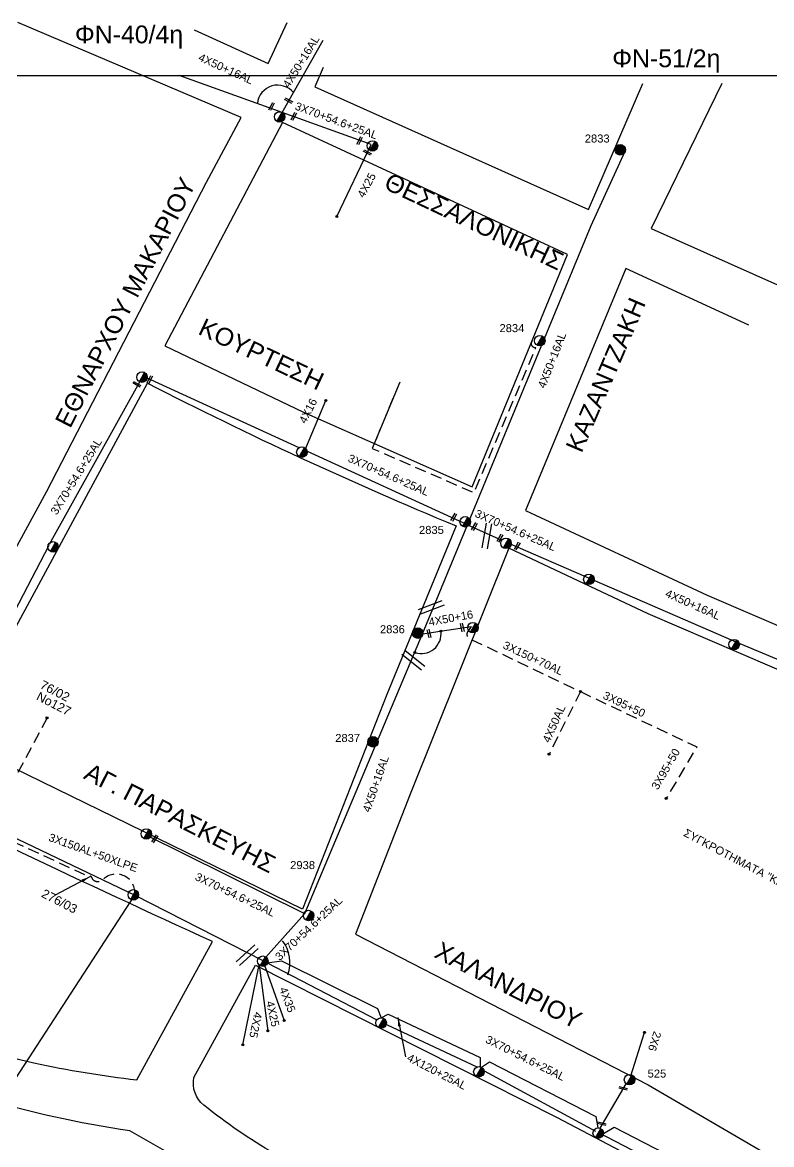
# Model space of a CAD drawing. Header units: millimetres. Extents: x 5010 to 7184, y -101 to 935.
# Drawn here: x 6013.1 to 6181.5, y 673.4 to 925.7 of the extents above; entities that cross this region are included whole.
import ezdxf
from ezdxf.enums import TextEntityAlignment as Align

# ---------------------------------------------------------------- set-up
doc = ezdxf.new("R2010")
doc.units = ezdxf.units.MM
doc.linetypes.add('DASHED', pattern=[19.05, 12.7, -6.35])
for name, color, linetype in [('Γέφυρες Εναερίου Δικτύου', 7, 'Continuous'), ('Γυμνά εναέρια ΧΤ (3Φ)   4x50AL', 7, 'Continuous'), ('Γυμνά εναέρια ΧΤ και ΦΟΠ (3Φ)   4x50+16AL', 7, 'Continuous'), ('Εναέρια παροχή ΧΤ 4x16', 7, 'SYN_LINE'), ('Εναέρια παροχή ΧΤ 4x25', 7, 'SYN_LINE'), ('Επιγραφές - Σχήματα', 7, 'Continuous'), ('Καλώδια ΧΤ   2x6AL', 7, 'DASHED'), ('Καλώδια ΧΤ   3x150+70AL', 7, 'DASHED'), ('Καλώδια ΧΤ   3x150AL+50XLPE', 7, 'DASHED'), ('Καλώδια ΧΤ   3x95+50CU', 7, 'DASHED'), ('Καλώδια ΧΤ   4x50AL', 7, 'DASHED'), ('Μηχανική τομή', 7, 'Continuous'), ('Στύλος Ξύλινος', 7, 'Continuous'), ('Στύλος Ξύλινος @ 1', 7, 'Continuous'), ('Στύλος ΦΜ', 7, 'Continuous'), ('Στύλος ΦΜ @ 1', 7, 'Continuous'), ('Συνδέσεις', 7, 'Continuous'), ('Συνεστραμμένα ΧΤ   3x70+54.6+25AL', 7, 'SYN_LINE'), ('Συνεστραμμένα ΧΤ   4x120+25AL', 7, 'SYN_LINE'), ('Τομή', 7, 'Continuous'), ('Υπόβαθρο ΔΕΗ', 7, 'Continuous')]:
    doc.layers.add(name, color=color, linetype=linetype)
doc.styles.get("Standard").update_dxf_attribs({"font": 'arial.ttf'})
doc.linetypes.add('SYN_LINE', pattern='A,0.5,-0.0001,["/\\/\\/\\/",Standard,S=0.1,R=0,X=0,Y=-0.05],-0.25', length=0.7501)
doc.dimstyles.new('ISO-25', dxfattribs={"dimtxt": 2.5, "dimasz": 2.5, "dimexe": 1.25, "dimexo": 0.625, "dimtad": 1, "dimtxsty": 'Standard', "dimcen": 2.5, "dimaunit": 2, "dimazin": 0, "dimtfac": 1, "dimtmove": 0, "dimatfit": 3, "dimfxl": 1, "dimarcsym": 0})

# ---------------------------------------------------------------- blocks, each defined once
blk = doc.blocks.new('ΥΠΑΡΧΩΝ ΤΣΙΜΕΝΤΕΝΙΟΣ ΣΤΥΛΟΣ')
at = {"layer": 'Στύλος ΦΜ'}
blk.add_hatch(color=256, dxfattribs=at).paths.add_polyline_path([(-1.29, -2.28, 0.574793), (2.62, 0, 0.268822), (1.3, 2.27)])
blk.add_line((-1.29, -2.28), (1.3, 2.27), dxfattribs=at)
blk.add_circle((0, 0), 2.62, dxfattribs=at)
at = {"layer": 'Στύλος ΦΜ', "flags": 4}
for tag, p in [('ΑΡΙΘΜΟΣ', (-4.68, 8.05)), ('ΤΥΠΟΣ', (-4.91, 3.03))]:
    blk.add_attdef(tag, p, '', height=4, dxfattribs=at)
blk = doc.blocks.new('ΤΟΜΗ')
at = {"layer": 'Τομή', "ltscale": 40}
for p, q in [((-5.68, 0), (5.68, 0)), ((5.68, -2.33), (-5.68, -2.33))]:
    blk.add_line(p, q, dxfattribs=at)
blk = doc.blocks.new('_ΣΥΝΔΕΣΗ')
at = {"layer": 'Συνδέσεις', "linetype": 'SYN_LINE', "ltscale": 40}
blk.add_hatch(color=256, dxfattribs=at).paths.add_polyline_path([(0.5, -0.01, 1), (-0.5, -0.01, 1)])
at = {"layer": 'Συνδέσεις'}
blk.add_circle((0, -0.01), 0.5, dxfattribs=at)
blk = doc.blocks.new('ΥΠΑΡΧΩΝ ΞΥΛΙΝΟΣ ΣΤΥΛΟΣ')
at = {"layer": 'Στύλος Ξύλινος'}
h = blk.add_hatch(color=7, dxfattribs=at)
h.paths.add_polyline_path([(-2.62, 0, 0.270008), (-1.29, -2.28), (1.3, 2.27, 0.576266)])
h.paths.add_polyline_path([(-1.29, -2.28, 0.574793), (2.62, 0, 0.268822), (1.3, 2.27)])
at = {"layer": 'Στύλος Ξύλινος', "color": 7}
blk.add_line((-1.29, -2.28), (1.3, 2.27), dxfattribs=at)
blk.add_circle((0, 0), 2.62, dxfattribs=at)
at = {"layer": 'Στύλος Ξύλινος', "flags": 4}
for tag, p in [('ΑΡΙΘΜΟΣ', (-4.91, 8.6)), ('ΤΥΠΟΣ', (-4.85, 3.39))]:
    blk.add_attdef(tag, p, '', height=4, dxfattribs=at)
blk = doc.blocks.new('ΜΗΧΑΝΙΚΗ ΤΟΜΗ')
at = {"layer": 'Μηχανική τομή', "ltscale": 40}
for p, q in [((-1.89, 0.78), (1.89, 0.78)), ((1.89, 0), (-1.89, 0))]:
    blk.add_line(p, q, dxfattribs=at)

msp = doc.modelspace()

# ---------------------------------------------------------------- linework, layer by layer
at = {"layer": 'Γέφυρες Εναερίου Δικτύου', "color": 154, "flags": 128}
msp.add_lwpolyline([(6097.91, 844.87), (6091.73, 829.95)], dxfattribs=at)
at = {"layer": 'Γυμνά εναέρια ΧΤ (3Φ)   4x50AL', "color": 1, "linetype": 'DASHED', "ltscale": 0.2, "flags": 128}
msp.add_lwpolyline([(6138.53, 775.26), (6131.47, 761.15)], dxfattribs=at)
at = {"layer": 'Γυμνά εναέρια ΧΤ και ΦΟΠ (3Φ)   4x50+16AL', "color": 5, "flags": 128}
for points in [[(6071.46, 905.52), (6080.7, 921.79)], [(6071.46, 905.52), (6048.32, 913.83)], [(6103.02, 788.24), (6140.95, 880.07), (6148.62, 896.8)]]:
    msp.add_lwpolyline(points, dxfattribs=at)
at = {"layer": 'Γυμνά εναέρια ΧΤ και ΦΟΠ (3Φ)   4x50+16AL', "color": 5, "linetype": 'DASHED', "ltscale": 0.2, "flags": 128}
msp.add_lwpolyline([(6097.91, 844.87), (6091.73, 829.95), (6114.57, 820), (6128.52, 852.54, -1.042093), (6128.55, 854.48, -0.608654)], format="xyb", dxfattribs=at)
at = {"layer": 'Γυμνά εναέρια ΧΤ και ΦΟΠ (3Φ)   4x50+16AL', "color": 27, "flags": 128}
msp.add_lwpolyline([(6122.7, 808.51), (6172.96, 786.69), (6222.32, 766.01), (6246.37, 752.68), (6276.17, 744.35)], dxfattribs=at)
at = {"layer": 'Γυμνά εναέρια ΧΤ και ΦΟΠ (3Φ)   4x50+16AL', "color": 1, "flags": 128}
msp.add_lwpolyline([(6076.54, 725.34), (6103.02, 788.24), (6114, 789.88)], dxfattribs=at)
at = {"layer": 'Εναέρια παροχή ΧΤ 4x16', "color": 7, "linetype": 'SYN_LINE', "ltscale": 10, "flags": 128}
msp.add_lwpolyline([(6076.58, 829.5), (6081.26, 840.73)], dxfattribs=at)
at = {"layer": 'Εναέρια παροχή ΧΤ 4x25', "color": 5, "linetype": 'SYN_LINE', "ltscale": 20, "flags": 128}
msp.add_lwpolyline([(6083.77, 882.1), (6091.45, 898.31), (6071.46, 905.52)], dxfattribs=at)
at = {"layer": 'Εναέρια παροχή ΧΤ 4x25', "color": 133, "linetype": 'SYN_LINE', "ltscale": 15, "flags": 128}
msp.add_lwpolyline([(6067.15, 714.8), (6071.93, 701.25)], dxfattribs=at)
at = {"layer": 'Εναέρια παροχή ΧΤ 4x25', "color": 133, "linetype": 'SYN_LINE', "ltscale": 20, "flags": 128}
msp.add_lwpolyline([(6062.58, 695.82), (6066.28, 713.78)], dxfattribs=at)
at = {"layer": 'Επιγραφές - Σχήματα'}
msp.add_lwpolyline([(5045.81, 913.83), (7035.6, 913.83), (7035.6, -89.73), (5045.81, -89.73)], close=True, dxfattribs=at)
at = {"layer": 'Επιγραφές - Σχήματα', "linetype": 'Continuous', "ltscale": 0.2}
for centre, radius, start, end in [((6070.45, 907.08), 4.57, 38.9804, 174.4736), ((6102.78, 788.2), 4.4, 250.663, 8.2547), ((6065.38, 714.31), 7.84, 339.5349, 38.3348)]:
    msp.add_arc(centre, radius, start, end, dxfattribs=at)
at = {"layer": 'Καλώδια ΧΤ   2x6AL', "color": 1, "linetype": 'SYN_LINE', "ltscale": 10, "flags": 128}
msp.add_lwpolyline([(6149.89, 688.81), (6152.95, 698.61)], dxfattribs=at)
at = {"layer": 'Καλώδια ΧΤ   3x150+70AL', "color": 1, "linetype": 'DASHED', "ltscale": 0.2, "flags": 128}
msp.add_lwpolyline([(6114, 789.88), (6113.19, 788.73, 0.431873), (6113.51, 787.2), (6138.53, 775.26)], format="xyb", dxfattribs=at)
at = {"layer": 'Καλώδια ΧΤ   3x150AL+50XLPE', "color": 85, "linetype": 'DASHED', "ltscale": 0.2, "flags": 128}
msp.add_lwpolyline([(6018.61, 769.35), (6011.47, 755.93), (5998.38, 762.05, -0.544055), (5993.32, 763.85, 0.116056), (5992.65, 765.19), (5940.35, 790.46), (5941.08, 792.01, 0.563136), (5938.78, 793.14, 1.150188)], format="xyb", dxfattribs=at)
at = {"layer": 'Καλώδια ΧΤ   3x150AL+50XLPE', "color": 133, "linetype": 'DASHED', "ltscale": 0.2, "flags": 128}
msp.add_lwpolyline([(6038.3, 729.48, 0.719804), (6031.11, 732.92, -0.460868), (6028.83, 733.06, 0.472091), (6027.69, 733.76), (5996.21, 748.33, -0.482046), (5991.16, 750.95), (5963.51, 764.23, -0.728312), (5958.95, 765.99, 0.378863), (5958.39, 766.7), (5931.72, 779.21)], format="xyb", dxfattribs=at)
at = {"layer": 'Καλώδια ΧΤ   3x95+50CU', "color": 1, "linetype": 'DASHED', "ltscale": 0.2, "flags": 128}
msp.add_lwpolyline([(6138.53, 775.26), (6164.68, 762.79), (6157.84, 751.23)], dxfattribs=at)
at = {"layer": 'Καλώδια ΧΤ   4x50AL', "color": 133, "linetype": 'SYN_LINE', "ltscale": 15, "flags": 128}
msp.add_lwpolyline([(6066.31, 713.75), (6068.25, 698.93)], dxfattribs=at)
at = {"layer": 'Συνεστραμμένα ΧΤ   3x70+54.6+25AL', "color": 7, "linetype": 'SYN_LINE', "ltscale": 20}
for p, q in [((6040.1, 846.17), (6019.07, 808.32)), ((6075.27, 830.1), (6040.1, 846.17)), ((6113.15, 812.78), (6076.22, 829.66)), ((6019.02, 808.14), (5996.58, 765.18))]:
    msp.add_line(p, q, dxfattribs=at)
at = {"layer": 'Συνεστραμμένα ΧΤ   3x70+54.6+25AL', "color": 27, "linetype": 'SYN_LINE', "ltscale": 10, "flags": 128}
msp.add_lwpolyline([(6113.15, 812.78), (6120.86, 809.33)], dxfattribs=at)
at = {"layer": 'Συνεστραμμένα ΧΤ   3x70+54.6+25AL', "color": 27, "linetype": 'SYN_LINE', "ltscale": 20, "flags": 128}
msp.add_lwpolyline([(6121.93, 808.85), (6122.7, 808.51)], dxfattribs=at)
at = {"layer": 'Συνεστραμμένα ΧΤ   3x70+54.6+25AL', "color": 6, "linetype": 'SYN_LINE', "ltscale": 20, "flags": 128}
msp.add_lwpolyline([(5962.62, 765.71), (6038.3, 729.48), (6067.15, 714.8)], dxfattribs=at)
at = {"layer": 'Συνεστραμμένα ΧΤ   3x70+54.6+25AL', "color": 133, "linetype": 'SYN_LINE', "ltscale": 20, "flags": 128}
for points in [[(6007.64, 682.38), (6038.3, 729.48)], [(6068.08, 714.21), (6071.29, 714.71), (6092.93, 703.94), (6093.75, 701.89)], [(6093.74, 701.89), (6095.31, 702.68), (6115.97, 692.95), (6115.95, 690.88)], [(6116.25, 690.77), (6118.07, 691.97), (6142, 679.69), (6142.44, 677.12)], [(6142.74, 676.32), (6143.7, 675.83), (6146.13, 677.25), (6166.26, 666.85), (6165.71, 664.51)]]:
    msp.add_lwpolyline(points, dxfattribs=at)
at = {"layer": 'Συνεστραμμένα ΧΤ   3x70+54.6+25AL', "color": 1, "linetype": 'SYN_LINE', "ltscale": 10, "flags": 128}
msp.add_lwpolyline([(6142.94, 677.05), (6148.84, 687.04)], dxfattribs=at)
at = {"layer": 'Συνεστραμμένα ΧΤ   4x120+25AL', "color": 1, "linetype": 'SYN_LINE', "ltscale": 20}
msp.add_line((6040.82, 743.03), (6076.33, 725.41), dxfattribs=at)
at = {"layer": 'Συνεστραμμένα ΧΤ   4x120+25AL', "color": 1, "linetype": 'SYN_LINE', "ltscale": 15}
msp.add_line((6076.54, 725.34), (6067.15, 714.8), dxfattribs=at)
at = {"layer": 'Συνεστραμμένα ΧΤ   4x120+25AL', "color": 1, "linetype": 'SYN_LINE', "ltscale": 20, "flags": 128}
for points in [[(6068.08, 714.21), (6092.75, 701.41)], [(6093.81, 700.9), (6115.24, 690.82)], [(6116.07, 690.38), (6141.94, 676.4)], [(6142.59, 676.06), (6164.96, 664.47)]]:
    msp.add_lwpolyline(points, dxfattribs=at)
at = {"layer": 'Υπόβαθρο ΔΕΗ', "flags": 128}
for points in [[(6004.27, 911.99), (5973.05, 854.76), (5954.42, 819.58), (5938.78, 793.14), (5962.35, 781.5), (5989.97, 767.95), (6018.48, 820.18), (6054.41, 889.84), (6062.25, 904.39), (6012.02, 925.74)], [(6051.71, 924.1), (6068.31, 916.54), (6072.56, 925.71)], [(6080.7, 915.61), (6078.81, 911.29), (6140.32, 883.7), (6152.55, 911.99)], [(6170.3, 911.99), (6154.41, 879.4), (6189.05, 863.93)], [(6071.52, 903.25), (6045.05, 853.04), (6076.27, 838.07), (6114.19, 821.32), (6135.64, 873.53), (6071.52, 903.25)], [(6176.42, 857.65), (6148.71, 870.41), (6126.18, 816), (6167.06, 796.94), (6218.19, 774.95), (6265.08, 752.41), (6301.12, 789.11), (6347.04, 839.95), (6308.02, 866.93)], [(6176.42, 857.65), (6148.71, 870.41), (6126.18, 816), (6167.06, 796.94), (6218.19, 774.95), (6265.08, 752.41), (6301.12, 789.11), (6347.04, 839.95), (6308.02, 866.93)], [(6122.47, 807.47), (6100.21, 752.19), (6087.94, 720.66), (6153.79, 686.8), (6199.11, 660.31), (6211.2, 676.75), (6232.01, 708.94), (6239.06, 719.85), (6250.92, 735.42), (6259.21, 745.33), (6216.48, 765.77), (6153.8, 792.74), (6122.47, 807.47)], [(6122.47, 807.47), (6100.21, 752.19), (6087.94, 720.66), (6153.79, 686.8), (6199.11, 660.31), (6211.2, 676.75), (6232.01, 708.94), (6239.06, 719.85), (6250.92, 735.42), (6259.21, 745.33), (6216.48, 765.77), (6153.8, 792.74), (6122.47, 807.47)]]:
    msp.add_lwpolyline(points, dxfattribs=at)
for points in [[(5734.92, 877.45), (5731.4, 859.76), (5794.05, 814.72, 0.028998), (5862.55, 770.84, -0.009322), (5935.63, 727.93, -0.01684), (5967.1, 709.66, 0.065399), (6015.63, 691.75, 0.023792), (6038.76, 687.92), (6055.78, 719.02, -0.005825), (5970.05, 759.54, 0.00172), (5885.71, 800.9, -0.002846), (5800.01, 842.92, 0.004593), (5734.92, 877.45, -13.107716)], [(5734.92, 877.45), (5731.4, 859.76), (5794.05, 814.72, 0.028998), (5862.55, 770.84, -0.009322), (5935.63, 727.93, -0.01684), (5967.1, 709.66, 0.065399), (6015.63, 691.75, 0.023792), (6038.76, 687.92), (6055.78, 719.02, -0.005825), (5970.05, 759.54, 0.00172), (5885.71, 800.9, -0.002846), (5800.01, 842.92, 0.004593), (5734.92, 877.45, -13.107716)], [(5997.85, 764.46), (6041.21, 844.58, 0.020078), (6110.59, 812.52), (6094.99, 774.6), (6076.07, 726.33), (5997.85, 764.46)], [(5997.85, 764.46), (6041.21, 844.58, 0.020078), (6110.59, 812.52), (6094.99, 774.6), (6076.07, 726.33), (5997.85, 764.46)], [(5974.53, 651.11), (6024.03, 618.55), (6046.83, 647.79), (6053.92, 660.57), (6055.01, 666.26), (6037.24, 676.46, -0.071197), (5970.8, 696.19, -0.025167), (5949.19, 707.84), (5888.53, 742.68), (5868.48, 677.97), (5848.91, 616.59), (5828.78, 550.7), (5808.89, 486.12), (5791.75, 490.64), (5771.53, 421.23), (5761.62, 385.47), (5814.23, 342.39)], [(5974.53, 651.11), (6024.03, 618.55), (6046.83, 647.79), (6053.92, 660.57), (6055.01, 666.26), (6037.24, 676.46, -0.071197), (5970.8, 696.19, -0.025167), (5949.19, 707.84), (5888.53, 742.68), (5868.48, 677.97), (5848.91, 616.59), (5828.78, 550.7), (5808.89, 486.12), (5791.75, 490.64), (5771.53, 421.23), (5761.62, 385.47), (5814.23, 342.39)], [(6119.93, 601.51), (6103.88, 612.68), (6058.2, 647.65), (6069.5, 664.31, 0.393168), (6069.72, 671.31, -0.034535), (6053.84, 682.21, -0.273863), (6051.61, 688.47), (6065.48, 713.74), (6133.15, 679.53), (6154.65, 668.25), (6193.11, 645.45), (6156.06, 589.11), (6154.41, 586.43, -0.101639), (6119.98, 601.48)], [(6069.5, 664.31, 0.393168), (6069.72, 671.31, -0.034535), (6053.84, 682.21, -0.273863), (6051.61, 688.47), (6065.48, 713.74), (6133.15, 679.53), (6154.65, 668.25), (6193.11, 645.45)]]:
    msp.add_lwpolyline(points, format="xyb", dxfattribs=at)

# ---------------------------------------------------------------- block references
at = {"layer": 'Μηχανική τομή'}
for p, xscale, yscale, zscale, rotation in [((6072.81, 907.99), 0.5000000000000498, 0.5000000000000498, 0.5000000000000498, 331.1674353268874), ((6069.25, 906.74), 0.4999999999999635, 0.4999999999999635, 0.4999999999999635, 62.63702712766805), ((6074.24, 904.51), 0.4999999999999635, 0.4999999999999635, 0.4999999999999635, 62.63702712766805), ((6089.05, 899.06), 0.4999999999999635, 0.4999999999999635, 0.4999999999999635, 62.63702712766805), ((6090.51, 896.32), 0.5000000000000498, 0.5000000000000498, 0.5000000000000498, 331.1674353268874), ((6041.87, 845.34), 0.4999999999999635, 0.4999999999999635, 0.4999999999999635, 62.63702712766805), ((6038.7, 844.2), 0.4999999999998714, 0.4999999999998714, 0.4999999999998714, 330.7426502538054), ((6109.88, 814.53), 0.4999999999999092, 0.4999999999999092, 0.4999999999999092, 239.2512852772683), ((6114.53, 812.45), 0.4999999999999092, 0.4999999999999092, 0.4999999999999092, 239.2512852772683), ((6120.26, 809.88), 0.4999999999999092, 0.4999999999999092, 0.4999999999999092, 239.2512852772683), ((6124.16, 808.12), 0.4999999999999092, 0.4999999999999092, 0.4999999999999092, 239.2512852772683), ((6111.76, 789.62), 0.4999999999999147, 0.4999999999999147, 0.4999999999999147, 283.1139724219294), ((6104.27, 788.25), 0.4999999999999147, 0.4999999999999147, 0.4999999999999147, 283.1139724219294), ((6043.01, 742), 0.500000000000134, 0.500000000000134, 0.500000000000134, 56.6807445493444), ((6148.19, 686.19), 0.4999999999999563, 0.4999999999999563, 0.4999999999999563, 166.524943246318), ((6143.39, 678.28), 0.4999999999999563, 0.4999999999999563, 0.4999999999999563, 166.524943246318)]:
    msp.add_blockref('ΜΗΧΑΝΙΚΗ ΤΟΜΗ', p, dxfattribs=dict(at, xscale=xscale, yscale=yscale, zscale=zscale, rotation=rotation))
at = {"layer": 'Στύλος Ξύλινος @ 1', "ltscale": 40}
ref = msp.add_blockref('ΥΠΑΡΧΩΝ ΞΥΛΙΝΟΣ ΣΤΥΛΟΣ', (6147.48, 897.1), dxfattribs=dict(at, xscale=0.4499999999998181, yscale=0.4499999999998181, zscale=0.4499999999998181))
ref.add_attrib('ΑΡΙΘΜΟΣ', '2833', (6139.51, 898.74), dxfattribs={"layer": 'Στύλος Ξύλινος', "height": 1.8, "flags": 4})
ref = msp.add_blockref('ΥΠΑΡΧΩΝ ΞΥΛΙΝΟΣ ΣΤΥΛΟΣ', (6101.95, 788.4), dxfattribs=dict(at, xscale=0.4499999999998181, yscale=0.4499999999998181, zscale=0.4499999999998181))
ref.add_attrib('ΑΡΙΘΜΟΣ', '2836', (6093.45, 788.37), dxfattribs={"layer": 'Στύλος Ξύλινος', "height": 1.8, "flags": 4})
ref = msp.add_blockref('ΥΠΑΡΧΩΝ ΞΥΛΙΝΟΣ ΣΤΥΛΟΣ', (6091.88, 763.95), dxfattribs=dict(at, xscale=0.4499999999998181, yscale=0.4499999999998181, zscale=0.4499999999998181))
ref.add_attrib('ΑΡΙΘΜΟΣ', '2837', (6083.39, 763.92), dxfattribs={"layer": 'Στύλος Ξύλινος', "height": 1.8, "flags": 4})
at = {"layer": 'Στύλος ΦΜ @ 1', "ltscale": 40, "xscale": 0.4499999999998181, "yscale": 0.4499999999998181, "zscale": 0.4499999999998181}
for p in [(6070.88, 904.49), (6091.76, 897.97), (6091.76, 897.97), (6039.95, 845.97), (6039.95, 845.97), (6075.9, 829.1), (6019.94, 807.79), (6121.79, 808.6), (6121.79, 808.6), (6140.44, 800.49), (6140.44, 800.49), (6114.36, 789.62), (6114.36, 789.62), (6173.09, 785.82), (6173.09, 785.82), (6040.92, 743.23), (6040.92, 743.23), (6037.99, 729.53), (6037.99, 729.53), (6067.11, 714.62), (6093.71, 700.72), (6093.71, 700.72), (6115.69, 689.73), (6115.69, 689.73), (6142.53, 675.95), (6142.53, 675.95)]:
    msp.add_blockref('ΥΠΑΡΧΩΝ ΤΣΙΜΕΝΤΕΝΙΟΣ ΣΤΥΛΟΣ', p, dxfattribs=at)
at = {"layer": 'Στύλος ΦΜ @ 1', "ltscale": 40}
ref = msp.add_blockref('ΥΠΑΡΧΩΝ ΤΣΙΜΕΝΤΕΝΙΟΣ ΣΤΥΛΟΣ', (6129.4, 854.17), dxfattribs=dict(at, xscale=0.4499999999998181, yscale=0.4499999999998181, zscale=0.4499999999998181))
ref.add_attrib('ΤΥΠΟΣ', '2834', (6120.33, 856.09), dxfattribs={"layer": 'Στύλος ΦΜ', "height": 1.8, "flags": 4})
ref = msp.add_blockref('ΥΠΑΡΧΩΝ ΤΣΙΜΕΝΤΕΝΙΟΣ ΣΤΥΛΟΣ', (6112.63, 813.43), dxfattribs=dict(at, xscale=0.4499999999998181, yscale=0.4499999999998181, zscale=0.4499999999998181))
ref.add_attrib('ΤΥΠΟΣ', '2835', (6102.23, 810.71), dxfattribs={"layer": 'Στύλος ΦΜ', "height": 1.8, "flags": 4})
ref = msp.add_blockref('ΥΠΑΡΧΩΝ ΤΣΙΜΕΝΤΕΝΙΟΣ ΣΤΥΛΟΣ', (6077.39, 724.89), dxfattribs=dict(at, xscale=0.4499999999998181, yscale=0.4499999999998181, zscale=0.4499999999998181))
ref.add_attrib('ΤΥΠΟΣ', '2938', (6073.26, 735.33), dxfattribs={"layer": 'Στύλος ΦΜ', "height": 1.8, "flags": 4})
ref = msp.add_blockref('ΥΠΑΡΧΩΝ ΤΣΙΜΕΝΤΕΝΙΟΣ ΣΤΥΛΟΣ', (6077.39, 724.89), dxfattribs=dict(at, xscale=0.4499999999998181, yscale=0.4499999999998181, zscale=0.4499999999998181))
ref.add_attrib('ΤΥΠΟΣ', '2938', (6073.26, 735.33), dxfattribs={"layer": 'Στύλος ΦΜ', "height": 1.8, "flags": 4})
ref = msp.add_blockref('ΥΠΑΡΧΩΝ ΤΣΙΜΕΝΤΕΝΙΟΣ ΣΤΥΛΟΣ', (6149.57, 687.96), dxfattribs=dict(at, xscale=0.4499999999998181, yscale=0.4499999999998181, zscale=0.4499999999998181))
ref.add_attrib('ΤΥΠΟΣ', '525', (6153.64, 688.44), dxfattribs={"layer": 'Στύλος ΦΜ', "height": 1.8, "flags": 4})
ref = msp.add_blockref('ΥΠΑΡΧΩΝ ΤΣΙΜΕΝΤΕΝΙΟΣ ΣΤΥΛΟΣ', (6149.57, 687.96), dxfattribs=dict(at, xscale=0.4499999999998181, yscale=0.4499999999998181, zscale=0.4499999999998181))
ref.add_attrib('ΤΥΠΟΣ', '525', (6153.64, 688.44), dxfattribs={"layer": 'Στύλος ΦΜ', "height": 1.8, "flags": 4})
at = {"layer": 'Συνδέσεις', "xscale": 0.4500000000000455, "yscale": 0.4500000000000455, "zscale": 0.4500000000000455}
for p in [(6083.77, 882.11), (6081.26, 840.73), (6107.13, 788.83), (6101.32, 784.05), (6138.53, 775.27), (6018.58, 769.36), (6131.47, 761.16), (6157.84, 751.24), (6068.25, 698.94), (6071.93, 701.26), (6152.95, 698.61), (6062.59, 695.82)]:
    msp.add_blockref('_ΣΥΝΔΕΣΗ', p, dxfattribs=at)
at = {"layer": 'Τομή'}
for p, xscale, yscale, zscale, rotation in [((6118.06, 810.16), 0.4999999999999825, 0.4999999999999825, 0.4999999999999825, 260.2851870583967), ((6118.06, 810.16), 0.4999999999999825, 0.4999999999999825, 0.4999999999999825, 260.2851870583967), ((6104.81, 794.73), 0.5000000000000234, 0.5000000000000234, 0.5000000000000234, 20.7779314368743), ((6104.81, 794.73), 0.5000000000000234, 0.5000000000000234, 0.5000000000000234, 20.7779314368743), ((6101.31, 782.74), 0.500000000000037, 0.500000000000037, 0.500000000000037, 321.1392142957992), ((6101.31, 782.74), 0.500000000000037, 0.500000000000037, 0.500000000000037, 321.1392142957992), ((6063.2, 716.4), 0.4999999999999948, 0.4999999999999948, 0.4999999999999948, 41.96294298078494), ((6063.2, 716.4), 0.4999999999999948, 0.4999999999999948, 0.4999999999999948, 41.96294298078494)]:
    msp.add_blockref('ΤΟΜΗ', p, dxfattribs=dict(at, xscale=xscale, yscale=yscale, zscale=zscale, rotation=rotation))

# ---------------------------------------------------------------- texts
at = {"layer": 'Γυμνά εναέρια ΧΤ (3Φ)   4x50AL'}
msp.add_text('4X50AL', height=1.8, rotation=65.813, dxfattribs=at).set_placement((6132.58, 768.03), align=Align.MIDDLE)
at = {"layer": 'Γυμνά εναέρια ΧΤ και ΦΟΠ (3Φ)   4x50+16AL'}
for s, rotation, p in [('4X50+16AL', 58.2161, (6075.71, 916.94)), ('4X50+16AL', 335.5415, (6058.83, 915.33)), ('4X50+16AL', 68.4243, (6132.13, 849.78)), ('4X50+16AL', 336.0577, (6163.84, 794.82)), ('4X50+16', 10.3064, (6109.39, 791.78)), ('4X50+16AL', 70.8896, (6092.49, 754.49))]:
    msp.add_text(s, height=1.8, rotation=rotation, dxfattribs=at).set_placement(p, align=Align.MIDDLE)
at = {"layer": 'Εναέρια παροχή ΧΤ 4x16', "ltscale": 20}
msp.add_text('4X16', height=1.8, rotation=63.0385, dxfattribs=at).set_placement((6077.28, 838.38), align=Align.MIDDLE)
at = {"layer": 'Εναέρια παροχή ΧΤ 4x25', "ltscale": 20}
for s, rotation, p in [('4X25', 61.6765, (6090.44, 889.13)), ('4X35', 290.621, (6072.67, 705.95)), ('4X25', 258.3761, (6065.52, 700.25))]:
    msp.add_text(s, height=1.8, rotation=rotation, dxfattribs=at).set_placement(p, align=Align.MIDDLE)
at = {"layer": 'Επιγραφές - Σχήματα', "linetype": 'DASHED', "ltscale": 0.2, "char_height": 4, "width": 17.2922, "attachment_point": 1}
for s, insert in [('ΦΝ-40/4η', (6024.86, 925.05)), ('ΦΝ-51/2η', (6145.68, 919.67))]:
    msp.add_mtext(s, dxfattribs=dict(at, insert=insert))
at = {"layer": 'Επιγραφές - Σχήματα', "linetype": 'DASHED', "ltscale": 0.2, "attachment_point": 1}
for s, insert, char_height, width, rotation in [('ΕΘΝΑΡΧΟΥ ΜΑΚΑΡΙΟΥ', (6020.22, 836.09), 4, 65.8851, 62.7732), ('ΘΕΣΣΑΛΟΝΙΚΗΣ', (6095.78, 892.11), 4, 17.2922, 334.741), ('ΚΑΖΑΝΤΖΑΚΗ', (6135.1, 830.3), 4, 65.8851, 66.8062), ('ΚΟΥΡΤΕΣΗ', (6054.01, 859.38), 4, 17.2922, 334.741), ('76/02', (6017.73, 777.89), 2, 17.7581, 332.7124), ('Νο127', (6016.92, 775.3), 2, 17.7581, 332.7124), ('ΑΓ. ΠΑΡΑΣΚΕΥΗΣ', (6028.37, 759.35), 4, 48.5909, 332.9469), ('ΣΥΓΚΡΟΤΗΜΑΤΑ "ΚΑΚΚΑΒΑ"', (6162.39, 744.48), 1.8, 63.3559, 332.1395), ('276/03', (6018.05, 730.95), 2, 17.7581, 332.7124), ('ΧΑΛΑΝΔΡΙΟΥ', (6107.21, 719.19), 4, 48.5909, 332.9469)]:
    msp.add_mtext(s, dxfattribs=dict(at, insert=insert, char_height=char_height, width=width, rotation=rotation))
at = {"layer": 'Καλώδια ΧΤ   2x6AL', "linetype": 'DASHED', "ltscale": 0.2, "insert": (6156.77, 698.46), "char_height": 1.8, "width": 10.8079, "attachment_point": 1, "rotation": 252.4031}
msp.add_mtext('2Χ6', dxfattribs=at)
at = {"layer": 'Καλώδια ΧΤ   3x150+70AL', "ltscale": 0.2}
msp.add_text('3X150+70AL', height=1.8, rotation=334.9061, dxfattribs=at).set_placement((6127.93, 782.77), align=Align.MIDDLE)
at = {"layer": 'Καλώδια ΧΤ   3x150AL+50XLPE', "ltscale": 0.2}
msp.add_text('3X150AL+50XLPE', height=1.8, rotation=340.2185, dxfattribs=at).set_placement((6028.97, 739.03), align=Align.MIDDLE)
at = {"layer": 'Καλώδια ΧΤ   3x95+50CU', "ltscale": 0.2}
for rotation, p in [(334.5578, (6148.38, 772.4)), (59.8246, (6157.7, 757.85))]:
    msp.add_text('3X95+50', height=1.8, rotation=rotation, dxfattribs=at).set_placement(p, align=Align.MIDDLE)
at = {"layer": 'Καλώδια ΧΤ   4x50AL', "ltscale": 20}
msp.add_text('4X25', height=1.8, rotation=282.8595, dxfattribs=at).set_placement((6069.35, 702.78), align=Align.MIDDLE)
at = {"layer": 'Συνεστραμμένα ΧΤ   3x70+54.6+25AL', "ltscale": 20}
for rotation, p in [(339.6812, (6083.65, 903.67)), (58.3682, (6025.15, 823.64)), (336.3379, (6095.39, 823.96)), (336.3379, (6123.95, 811.55)), (334.4649, (6060.91, 729.58)), (43.3157, (6077.41, 721.98)), (333.4567, (6126.16, 692.83))]:
    msp.add_text('3X70+54.6+25AL', height=1.8, rotation=rotation, dxfattribs=at).set_placement(p, align=Align.MIDDLE)
at = {"layer": 'Συνεστραμμένα ΧΤ   4x120+25AL', "ltscale": 20}
msp.add_text('4X120+25AL', height=1.8, rotation=332.7498, dxfattribs=at).set_placement((6106.26, 689.78), align=Align.MIDDLE)

# ---------------------------------------------------------------- leaders
at = {"layer": 'Επιγραφές - Σχήματα', "ltscale": 40}
for points in [[(6028.24, 733.61), (6020.43, 729.46)], [(6097.45, 701.96), (6099.19, 693.07)]]:
    msp.add_leader(points, dimstyle='ISO-25', override={"dimasz": 2, "dimtad": 0}, dxfattribs=at)

doc.saveas('drawing.dxf')
